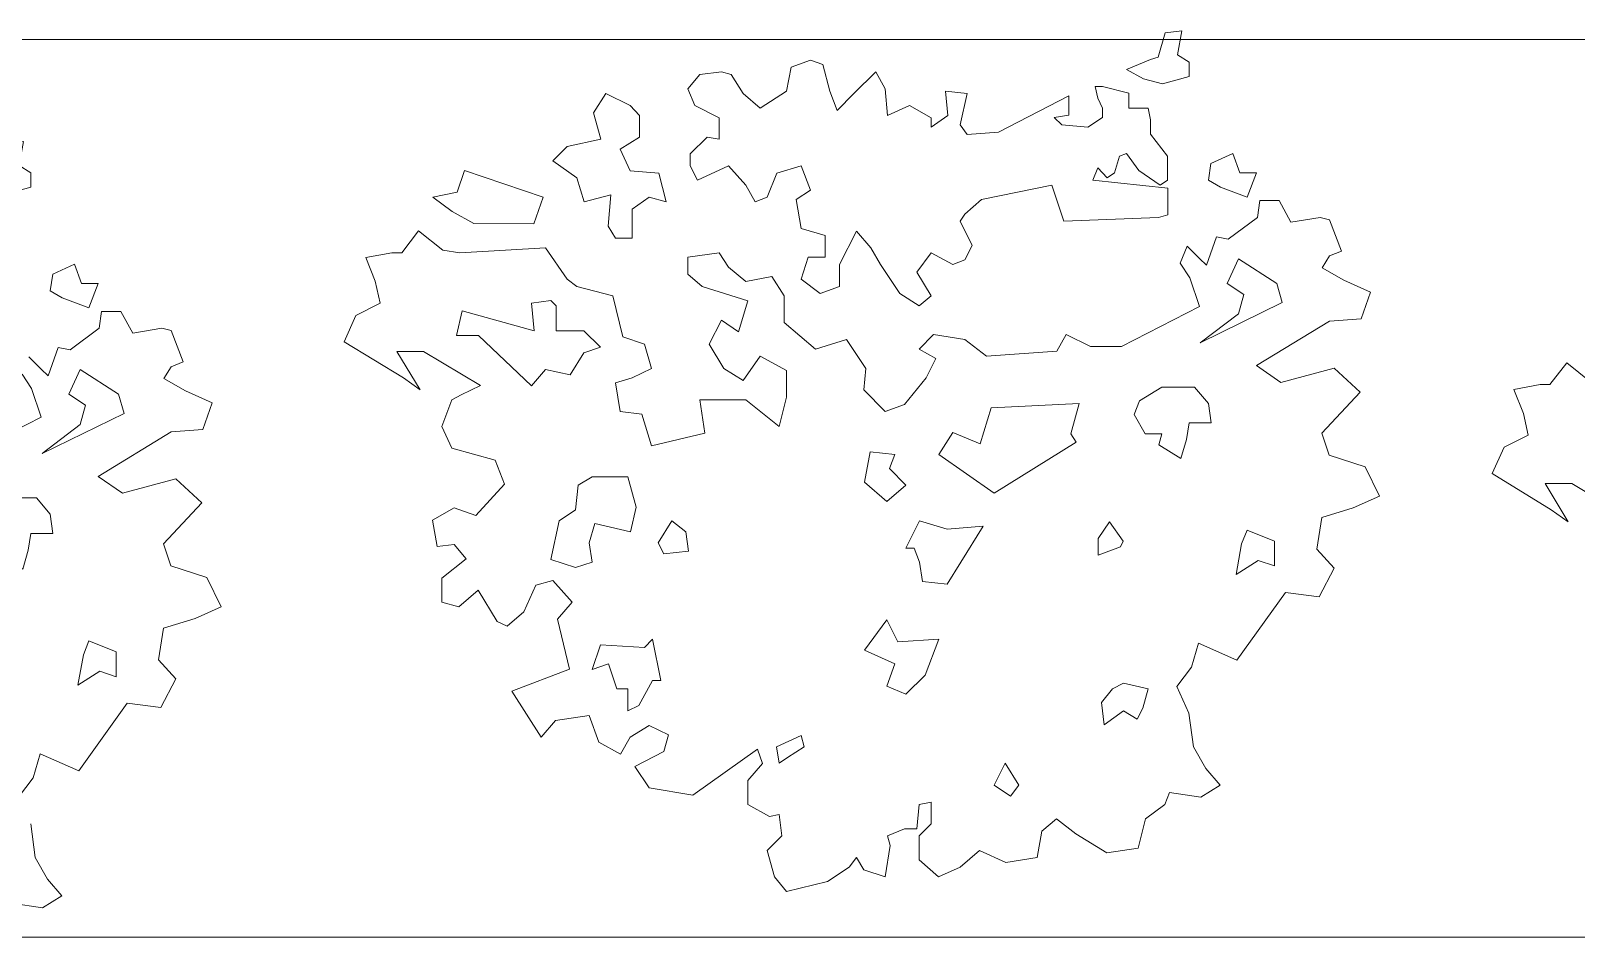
# Model space of a CAD drawing. Header units: millimetres. Extents: x 3079 to 579737, y 1565 to 1161826.
# Drawn here: x 156652 to 157684, y 1088009 to 1088615 of the extents above; entities that cross this region are included whole.
import ezdxf

# ---------------------------------------------------------------- set-up
doc = ezdxf.new("R2010")
doc.units = ezdxf.units.MM
doc.layers.add('partition', color=253, linetype='Continuous', lineweight=5)
doc.layers.add('TREES', color=72, linetype='Continuous', lineweight=5, transparency=0.05)

msp = doc.modelspace()

# ---------------------------------------------------------------- linework, layer by layer
at = {"layer": 'partition'}
for p, q in [((160718, 1088609.2), (154044.9, 1088609.2)), ((160718, 1088009.2), (154644.9, 1088009.2))]:
    msp.add_line(p, q, dxfattribs=at)
at = {"layer": 'TREES'}
for p, q in [((157156.7, 1088574.6), (157159.8, 1088590.8)), ((157159.8, 1088590.8), (157172.6, 1088595.5)), ((157172.6, 1088595.5), (157180.9, 1088592.5)), ((157180.9, 1088592.5), (157185.5, 1088574.6)), ((157090.7, 1088576.3), (157098.6, 1088585.9)), ((157098.6, 1088585.9), (157113.2, 1088587.5)), ((157113.2, 1088587.5), (157119.5, 1088585.9)), ((157119.5, 1088585.9), (157127.7, 1088573)), ((157201.7, 1088573), (157216.2, 1088587.5)), ((157216.2, 1088587.5), (157222.5, 1088576.3)), ((157095.4, 1088565), (157090.7, 1088576.3)), ((157127.7, 1088573), (157138.9, 1088563.4)), ((157138.9, 1088563.4), (157156.7, 1088574.6)), ((157185.5, 1088574.6), (157190.5, 1088561.8)), ((157190.5, 1088561.8), (157201.7, 1088573)), ((157222.5, 1088576.3), (157224.2, 1088558.5)), ((157262.8, 1088574.6), (157277.3, 1088573)), ((157264.5, 1088558.5), (157262.8, 1088574.6)), ((157277.3, 1088573), (157272.7, 1088552.2)), ((157298.4, 1088547.2), (157345.2, 1088571.6)), ((157345.2, 1088571.6), (157345.2, 1088558.7)), ((157364.7, 1088570), (157363, 1088577.9)), ((157363, 1088577.9), (157367.7, 1088577.9)), ((157367.7, 1088563.4), (157364.7, 1088570)), ((157367.7, 1088577.9), (157385.5, 1088573.3)), ((157385.5, 1088573.3), (157385.5, 1088563.4)), ((157111.5, 1088556.8), (157095.4, 1088565)), ((157224.2, 1088558.5), (157238.7, 1088565)), ((157238.7, 1088565), (157253.2, 1088556.8)), ((157253.2, 1088550.5), (157264.5, 1088558.5)), ((157345.2, 1088558.7), (157335.6, 1088557.1)), ((157367.7, 1088557.1), (157367.7, 1088563.4)), ((157385.5, 1088563.4), (157398.4, 1088563.4)), ((157398.4, 1088563.4), (157400, 1088555.5)), ((157111.5, 1088542.6), (157111.5, 1088556.8)), ((157253.2, 1088556.8), (157253.2, 1088550.5)), ((157272.7, 1088552.2), (157277.3, 1088545.6)), ((157335.6, 1088557.1), (157340.6, 1088552.2)), ((157340.6, 1088552.2), (157358.1, 1088550.5)), ((157358.1, 1088550.5), (157367.7, 1088557.1)), ((157400, 1088555.5), (157400, 1088545.9)), ((157092.1, 1088532.7), (157103.6, 1088543.9)), ((157103.6, 1088543.9), (157111.5, 1088542.6)), ((157277.3, 1088545.6), (157298.4, 1088547.2)), ((157400, 1088545.9), (157411.3, 1088531.3)), ((157092.1, 1088524.7), (157092.1, 1088532.7)), ((157379.2, 1088531.3), (157375.9, 1088520.1)), ((157383.9, 1088533), (157379.2, 1088531.3)), ((157392.1, 1088521.7), (157383.9, 1088533)), ((157411.3, 1088531.3), (157411.3, 1088515.1)), ((157097, 1088515.1), (157092.1, 1088524.7)), ((157117.8, 1088524.7), (157097, 1088515.1)), ((157129.3, 1088511.8), (157117.8, 1088524.7)), ((157150.2, 1088519.8), (157143.6, 1088503.9)), ((157166.3, 1088524.7), (157150.2, 1088519.8)), ((157172.6, 1088508.6), (157166.3, 1088524.7)), ((157364.7, 1088523.4), (157361.4, 1088515.1)), ((157371, 1088516.8), (157364.7, 1088523.4)), ((157375.9, 1088520.1), (157371, 1088516.8)), ((157406.3, 1088511.9), (157392.1, 1088521.7)), ((157135.6, 1088500.6), (157129.3, 1088511.8)), ((157163.1, 1088502.3), (157172.6, 1088508.6)), ((157334, 1088511.9), (157286.9, 1088502.3)), ((157341.9, 1088487.7), (157334, 1088511.9)), ((157361.4, 1088515.1), (157411.5, 1088509.8)), ((157411.3, 1088515.1), (157406.3, 1088511.9)), ((157411.5, 1088509.8), (157411.5, 1088491.9)), ((157143.6, 1088503.9), (157135.6, 1088500.6)), ((157166.3, 1088482.8), (157163.1, 1088502.3)), ((157286.9, 1088502.3), (157275.7, 1088492.4)), ((157471.3, 1088490.3), (157472.9, 1088501.5)), ((157472.9, 1088501.5), (157485.8, 1088501.5)), ((157485.8, 1088501.5), (157493.8, 1088487)), ((157275.7, 1088492.4), (157272.7, 1088487.7)), ((157272.7, 1088487.7), (157280.6, 1088471.5)), ((157405.2, 1088490.3), (157341.9, 1088487.7)), ((157411.5, 1088491.9), (157405.2, 1088490.3)), ((157451.8, 1088475.8), (157471.3, 1088490.3)), ((157493.8, 1088487), (157513.2, 1088490.3)), ((157513.2, 1088490.3), (157519.5, 1088488.7)), ((157519.5, 1088488.7), (157527.5, 1088467.8)), ((156899.5, 1088466.7), (156910.7, 1088481.3)), ((156910.7, 1088481.3), (156926.9, 1088468.4)), ((157182.5, 1088478.1), (157166.3, 1088482.8)), ((157182.5, 1088463.6), (157182.5, 1088478.1)), ((157203.3, 1088481.1), (157192.1, 1088458.7)), ((157212.9, 1088469.9), (157203.3, 1088481.1)), ((157437.3, 1088458.3), (157443.9, 1088477.4)), ((157443.9, 1088477.4), (157451.8, 1088475.8)), ((156875.4, 1088463.5), (156892.9, 1088466.7)), ((156892.9, 1088466.7), (156899.5, 1088466.7)), ((156926.9, 1088468.4), (156938.2, 1088466.7)), ((156938.2, 1088466.7), (156995.6, 1088469.9)), ((156995.6, 1088469.9), (157010.1, 1088449.1)), ((157090.7, 1088463.6), (157111.5, 1088466.6)), ((157111.5, 1088466.6), (157117.8, 1088457)), ((157219.5, 1088458.7), (157212.9, 1088469.9)), ((157253.2, 1088466.6), (157243.6, 1088453.7)), ((157267.8, 1088458.7), (157253.2, 1088466.6)), ((157280.6, 1088471.5), (157275.7, 1088461.9)), ((157419.8, 1088459.6), (157424.4, 1088471.1)), ((157424.4, 1088471.1), (157432.6, 1088462.9)), ((157527.5, 1088467.8), (157519.5, 1088464.5)), ((156881.7, 1088447.6), (156875.4, 1088463.5)), ((157090.7, 1088452.3), (157090.7, 1088463.6)), ((157117.8, 1088457), (157129.3, 1088447.4)), ((157166.3, 1088449.1), (157171, 1088463.6)), ((157171, 1088463.6), (157182.5, 1088463.6)), ((157192.1, 1088458.7), (157192.1, 1088444.1)), ((157232.4, 1088439.5), (157219.5, 1088458.7)), ((157275.7, 1088461.9), (157267.8, 1088458.7)), ((157426.1, 1088450), (157419.8, 1088459.6)), ((157432.6, 1088462.9), (157437.3, 1088458.3)), ((157519.5, 1088464.5), (157514.6, 1088456.6)), ((157514.6, 1088456.6), (157529.1, 1088448.3)), ((156885, 1088433), (156881.7, 1088447.6)), ((157010.1, 1088449.1), (157016.4, 1088444.1)), ((157100.3, 1088444.1), (157090.7, 1088452.3)), ((157129.3, 1088447.4), (157146.9, 1088450.7)), ((157146.9, 1088450.7), (157155.1, 1088437.8)), ((157179.2, 1088439.5), (157166.3, 1088449.1)), ((157243.6, 1088453.7), (157253.2, 1088437.8)), ((157432.6, 1088430.8), (157426.1, 1088450)), ((157529.1, 1088448.3), (157546.9, 1088440.4)), ((157016.4, 1088444.1), (157040.5, 1088437.8)), ((157040.5, 1088437.8), (157047.1, 1088410.4)), ((157130.7, 1088434.5), (157100.3, 1088444.1)), ((157124.4, 1088413.7), (157130.7, 1088434.5)), ((157155.1, 1088437.8), (157155.1, 1088420)), ((157192.1, 1088444.1), (157179.2, 1088439.5)), ((157245.3, 1088431.2), (157232.4, 1088439.5)), ((157253.2, 1088437.8), (157245.3, 1088431.2)), ((157546.9, 1088440.4), (157540.6, 1088422.6)), ((156697.1, 1088416.3), (156698.8, 1088427.5)), ((156698.8, 1088427.5), (156711.6, 1088427.5)), ((156711.6, 1088427.5), (156719.6, 1088413)), ((156860.9, 1088407.2), (156868.8, 1088424.8)), ((156868.8, 1088424.8), (156885, 1088433)), ((157380.6, 1088404.1), (157432.6, 1088430.8)), ((156677.7, 1088401.8), (156697.1, 1088416.3)), ((156719.6, 1088413), (156739.1, 1088416.3)), ((156739.1, 1088416.3), (156745.4, 1088414.7)), ((156745.4, 1088414.7), (156753.3, 1088393.8)), ((157104.9, 1088405.5), (157113.2, 1088421.6)), ((157113.2, 1088421.6), (157124.4, 1088413.7)), ((157155.1, 1088420), (157175.9, 1088402.2)), ((157519.5, 1088420.9), (157470.8, 1088391.2)), ((157540.6, 1088422.6), (157519.5, 1088420.9)), ((156663.1, 1088384.3), (156669.7, 1088403.4)), ((156669.7, 1088403.4), (156677.7, 1088401.8)), ((156900.5, 1088383), (156860.9, 1088407.2)), ((157047.1, 1088410.4), (157061.6, 1088405.5)), ((157061.6, 1088405.5), (157066.3, 1088389.3)), ((157114.8, 1088389.3), (157104.9, 1088405.5)), ((157175.9, 1088402.2), (157196.8, 1088408.7)), ((157196.8, 1088408.7), (157209.6, 1088389.3)), ((157245.3, 1088402.2), (157254.9, 1088412)), ((157254.9, 1088412), (157275.7, 1088408.7)), ((157275.7, 1088408.7), (157290.2, 1088397.5)), ((157337.3, 1088400.8), (157343.6, 1088412)), ((157343.6, 1088412), (157359.7, 1088404.1)), ((157359.7, 1088404.1), (157380.6, 1088404.1)), ((156650.2, 1088397.1), (156658.5, 1088388.9)), ((156753.3, 1088393.8), (156745.4, 1088390.5)), ((156896.2, 1088400.7), (156911.7, 1088375)), ((156914, 1088400.7), (156896.2, 1088400.7)), ((156952, 1088378), (156914, 1088400.7)), ((157138.9, 1088397.5), (157127.7, 1088381.3)), ((157156.7, 1088387.9), (157138.9, 1088397.5)), ((157256.5, 1088395.9), (157245.3, 1088402.2)), ((157249.9, 1088383), (157256.5, 1088395.9)), ((157290.2, 1088397.5), (157337.3, 1088400.8)), ((157666.9, 1088378.5), (157678.1, 1088393.1)), ((157678.1, 1088393.1), (157694.3, 1088380.2)), ((156651.9, 1088376), (156645.6, 1088385.6)), ((156658.5, 1088388.9), (156663.1, 1088384.3)), ((156745.4, 1088390.5), (156740.4, 1088382.6)), ((156740.4, 1088382.6), (156754.9, 1088374.3)), ((156911.7, 1088375), (156900.5, 1088383)), ((157053.4, 1088383), (157042.2, 1088379.7)), ((157066.3, 1088389.3), (157053.4, 1088383)), ((157127.7, 1088381.3), (157114.8, 1088389.3)), ((157156.7, 1088370.1), (157156.7, 1088387.9)), ((157209.6, 1088389.3), (157208.3, 1088375)), ((157235.4, 1088365.2), (157249.9, 1088383)), ((157470.8, 1088391.2), (157486.9, 1088380)), ((157486.9, 1088380), (157522.6, 1088389.6)), ((157522.6, 1088389.6), (157540.1, 1088373.4)), ((156658.5, 1088356.8), (156651.9, 1088376)), ((156754.9, 1088374.3), (156772.8, 1088366.4)), ((156939.1, 1088371.7), (156952, 1088378)), ((157042.2, 1088379.7), (157045.5, 1088360.5)), ((157208.3, 1088375), (157222.5, 1088360.5)), ((157540.1, 1088373.4), (157514.3, 1088346)), ((157642.8, 1088375.2), (157660.3, 1088378.5)), ((157649.1, 1088359.3), (157642.8, 1088375.2)), ((157660.3, 1088378.5), (157666.9, 1088378.5)), ((156772.8, 1088366.4), (156766.5, 1088348.6)), ((156926.2, 1088350.6), (156932.8, 1088368.4)), ((156932.8, 1088368.4), (156939.1, 1088371.7)), ((157098.6, 1088368.4), (157129.3, 1088368.4)), ((157101.9, 1088346), (157098.6, 1088368.4)), ((157129.3, 1088368.4), (157151.8, 1088350.6)), ((157151.8, 1088350.6), (157156.7, 1088370.1)), ((157222.5, 1088360.5), (157235.4, 1088365.2)), ((156606.4, 1088330.1), (156658.5, 1088356.8)), ((157045.5, 1088360.5), (157060, 1088358.8)), ((157060, 1088358.8), (157066.3, 1088337.7)), ((157652.4, 1088344.8), (157649.1, 1088359.3)), ((156745.4, 1088346.9), (156696.6, 1088317.2)), ((156766.5, 1088348.6), (156745.4, 1088346.9)), ((156932.8, 1088336.1), (156926.2, 1088350.6)), ((157066.3, 1088337.7), (157101.9, 1088346)), ((157514.3, 1088346), (157519.3, 1088331.4)), ((157636.2, 1088336.6), (157652.4, 1088344.8)), ((156961.9, 1088328.1), (156932.8, 1088336.1)), ((157519.3, 1088331.4), (157543.4, 1088323.5)), ((157628.2, 1088319), (157636.2, 1088336.6)), ((156968.2, 1088312), (156961.9, 1088328.1)), ((157543.4, 1088323.5), (157553, 1088304)), ((156696.6, 1088317.2), (156712.7, 1088306)), ((156712.7, 1088306), (156748.4, 1088315.6)), ((156748.4, 1088315.6), (156765.9, 1088299.4)), ((156949, 1088291.1), (156968.2, 1088312)), ((157667.8, 1088294.8), (157628.2, 1088319)), ((157663.6, 1088312.5), (157679.1, 1088286.8)), ((157681.4, 1088312.5), (157663.6, 1088312.5)), ((157719.4, 1088289.8), (157681.4, 1088312.5)), ((157553, 1088304), (157535.4, 1088296.1)), ((156765.9, 1088299.4), (156740.2, 1088272)), ((156919.9, 1088287.8), (156934.5, 1088296.1)), ((156934.5, 1088296.1), (156949, 1088291.1)), ((157514.3, 1088289.8), (157511, 1088268.6)), ((157535.4, 1088296.1), (157514.3, 1088289.8)), ((157679.1, 1088286.8), (157667.8, 1088294.8)), ((156923.2, 1088270.3), (156919.9, 1088287.8)), ((156740.2, 1088272), (156745.1, 1088257.4)), ((156934.5, 1088271.7), (156923.2, 1088270.3)), ((156942.4, 1088262.1), (156934.5, 1088271.7)), ((156926.2, 1088249.2), (156942.4, 1088262.1)), ((157511, 1088268.6), (157522.6, 1088255.8)), ((156745.1, 1088257.4), (156769.2, 1088249.5)), ((156769.2, 1088249.5), (156778.8, 1088230)), ((156926.2, 1088233), (156926.2, 1088249.2)), ((157522.6, 1088255.8), (157512.7, 1088236.6)), ((156950.4, 1088241.2), (156937.5, 1088230)), ((156963.2, 1088220.1), (156950.4, 1088241.2)), ((156989, 1088244.5), (156981.1, 1088226.7)), ((157000.5, 1088247.5), (156989, 1088244.5)), ((157013.4, 1088233), (157000.5, 1088247.5)), ((157490.2, 1088239.6), (157457.7, 1088194.3)), ((157512.7, 1088236.6), (157490.2, 1088239.6)), ((156778.8, 1088230), (156761.3, 1088222.1)), ((156937.5, 1088230), (156926.2, 1088233)), ((157003.5, 1088221.7), (157013.4, 1088233)), ((156761.3, 1088222.1), (156740.2, 1088215.8)), ((156969.8, 1088217.1), (156963.2, 1088220.1)), ((156981.1, 1088226.7), (156969.8, 1088217.1)), ((157011.5, 1088188.3), (157003.5, 1088221.7)), ((156740.2, 1088215.8), (156736.9, 1088194.6)), ((157431.9, 1088205.8), (157427.3, 1088189.7)), ((157457.7, 1088194.3), (157431.9, 1088205.8)), ((156736.9, 1088194.6), (156748.4, 1088181.8)), ((156973.1, 1088173.5), (157011.5, 1088188.3)), ((157427.3, 1088189.7), (157417.4, 1088176.8)), ((156748.4, 1088181.8), (156738.5, 1088162.6)), ((157417.4, 1088176.8), (157425.6, 1088159)), ((156992.6, 1088142.8), (156973.1, 1088173.5)), ((156716, 1088165.6), (156683.5, 1088120.3)), ((156738.5, 1088162.6), (156716, 1088165.6)), ((157024.6, 1088157.3), (157002.2, 1088154)), ((157031.2, 1088139.5), (157024.6, 1088157.3)), ((157425.6, 1088159), (157428.6, 1088136.5)), ((157002.2, 1088154), (156992.6, 1088142.8)), ((157064.9, 1088150.7), (157052, 1088142.8)), ((157077.8, 1088144.4), (157064.9, 1088150.7)), ((157045.7, 1088131.5), (157031.2, 1088139.5)), ((157052, 1088142.8), (157045.7, 1088131.5)), ((157074.5, 1088133.2), (157077.8, 1088144.4)), ((157137.3, 1088134.8), (157094, 1088104.1)), ((157140.6, 1088125.2), (157137.3, 1088134.8)), ((157428.6, 1088136.5), (157436.9, 1088121.9)), ((156657.8, 1088131.8), (156653.1, 1088115.7)), ((156683.5, 1088120.3), (156657.8, 1088131.8)), ((157055.3, 1088123.3), (157074.5, 1088133.2)), ((157130.7, 1088114), (157140.6, 1088125.2)), ((156653.1, 1088115.7), (156643.2, 1088102.8)), ((157064.9, 1088109.1), (157055.3, 1088123.3)), ((157130.7, 1088097.8), (157130.7, 1088114)), ((157436.9, 1088121.9), (157446.5, 1088110.7)), ((157094, 1088104.1), (157064.9, 1088109.1)), ((157412.7, 1088105.8), (157409.5, 1088097.8)), ((157433.6, 1088102.7), (157412.7, 1088105.8)), ((157446.5, 1088110.7), (157433.6, 1088102.7)), ((157145.2, 1088089.9), (157130.7, 1088097.8)), ((157245.3, 1088097.8), (157243.6, 1088081.6)), ((157253.2, 1088099.5), (157245.3, 1088097.8)), ((157253.2, 1088084.9), (157253.2, 1088099.5)), ((157409.5, 1088097.8), (157396.6, 1088088.2)), ((156651.4, 1088085), (156654.5, 1088062.5)), ((157151.8, 1088091.2), (157145.2, 1088089.9)), ((157153.5, 1088077), (157151.8, 1088091.2)), ((157245.3, 1088077), (157253.2, 1088084.9)), ((157337.1, 1088088.2), (157327.2, 1088080)), ((157350, 1088078.3), (157337.1, 1088088.2)), ((157396.6, 1088088.2), (157391.6, 1088068.7)), ((157143.6, 1088067.1), (157153.5, 1088077)), ((157235.4, 1088081.6), (157224.2, 1088077)), ((157224.2, 1088077), (157225.8, 1088070.4)), ((157243.6, 1088081.6), (157235.4, 1088081.6)), ((157245.3, 1088060.8), (157245.3, 1088077)), ((157327.2, 1088080), (157324.2, 1088062.4)), ((157370.8, 1088065.5), (157350, 1088078.3)), ((156654.5, 1088062.5), (156662.7, 1088047.9)), ((157148.5, 1088049.6), (157143.6, 1088067.1)), ((157203.3, 1088062.4), (157198.4, 1088055.9)), ((157208.3, 1088054.2), (157203.3, 1088062.4)), ((157225.8, 1088070.4), (157222.5, 1088049.6)), ((157285.6, 1088067.1), (157272.7, 1088055.9)), ((157303.1, 1088059.1), (157285.6, 1088067.1)), ((157324.2, 1088062.4), (157303.1, 1088059.1)), ((157391.6, 1088068.7), (157370.8, 1088065.5)), ((157198.4, 1088055.9), (157183.9, 1088046.3)), ((157222.5, 1088049.6), (157208.3, 1088054.2)), ((157258.2, 1088049.6), (157245.3, 1088060.8)), ((157272.7, 1088055.9), (157258.2, 1088049.6)), ((156662.7, 1088047.9), (156672.3, 1088036.7)), ((157156.7, 1088039.7), (157148.5, 1088049.6)), ((157183.9, 1088046.3), (157156.7, 1088039.7)), ((156659.4, 1088028.7), (156638.6, 1088031.8)), ((156672.3, 1088036.7), (156659.4, 1088028.7))]:
    msp.add_line(p, q, dxfattribs=at)
for points in [[(157395.1, 1088582.9), (157408, 1088579.6), (157425.8, 1088584.5), (157425.8, 1088594.1), (157417.9, 1088599), (157420.9, 1088615), (157409.6, 1088613.6), (157405, 1088597.4), (157400, 1088595.8), (157383.9, 1088589.2)], [(157037.5, 1088484.4), (157042.2, 1088476.5), (157053.4, 1088476.5), (157053.4, 1088495.7), (157064.9, 1088503.9), (157076.2, 1088500.6), (157071.2, 1088519.8), (157052, 1088521.4), (157045.5, 1088536), (157058.3, 1088543.9), (157058.3, 1088558.5), (157052, 1088565), (157035.9, 1088573), (157027.7, 1088560.1), (157032.6, 1088542.6), (157010.1, 1088537.6), (157000.5, 1088528), (157016.4, 1088516.8), (157021.3, 1088500.6), (157039.2, 1088505.3)], [(156620.9, 1088508.9), (156633.8, 1088505.6), (156651.6, 1088510.5), (156651.6, 1088520.1), (156643.7, 1088525), (156646.7, 1088541), (156635.5, 1088539.6), (156630.8, 1088523.4), (156625.9, 1088521.8), (156609.7, 1088515.2)], [(157446.6, 1088510.5), (157464.4, 1088503.9), (157470.8, 1088520.1), (157459.5, 1088520.1), (157454.9, 1088533), (157440.3, 1088526.4), (157438.7, 1088515.1)], [(156947.7, 1088486.2), (156987.6, 1088486.1), (156993.9, 1088503.9), (156941.4, 1088521.6), (156936.5, 1088507.1), (156920.3, 1088503.8), (156933.2, 1088494.2)], [(156672.5, 1088436.5), (156690.3, 1088429.9), (156696.6, 1088446.1), (156685.3, 1088446.1), (156680.7, 1088459), (156666.2, 1088452.4), (156664.5, 1088441.1)], [(157484.3, 1088446.2), (157488, 1088433.3), (157433.1, 1088406.4), (157458.6, 1088425.9), (157462.3, 1088438.8), (157451.2, 1088446.2), (157458.6, 1088462.7)], [(157021.1, 1088399.8), (157011.9, 1088385.1), (156995.4, 1088388.7), (156986.2, 1088377.7), (156950.8, 1088411.4), (156936.1, 1088411.4), (156939.8, 1088427.9), (156988, 1088414.5), (156986.2, 1088432.9), (156999, 1088434.8), (157002.7, 1088431.1), (157002.7, 1088414.5), (157021.1, 1088414.5), (157032.2, 1088403.5)], [(156710.2, 1088372.2), (156713.8, 1088359.3), (156659, 1088332.4), (156684.4, 1088351.9), (156688.1, 1088364.8), (156677, 1088372.2), (156684.4, 1088388.7)], [(157407.4, 1088345.6), (157396.3, 1088345.6), (157389, 1088358.5), (157392.6, 1088367.7), (157407.4, 1088376.9), (157429.4, 1088376.9), (157438.7, 1088365.9), (157440.5, 1088353), (157425.8, 1088353), (157423.9, 1088341.9), (157420.2, 1088329.1), (157405.5, 1088338.3)], [(157267.7, 1088346.4), (157258.5, 1088331.7), (157295.3, 1088305.9), (157350.3, 1088340.1), (157346.6, 1088345.6), (157352.2, 1088365.9), (157293.5, 1088363), (157286.1, 1088339)], [(157212.5, 1088333.5), (157208.8, 1088313.3), (157223.6, 1088300.4), (157236.4, 1088311.4), (157225.4, 1088322.5), (157229.1, 1088331.7)], [(157056.1, 1088296.7), (157052.4, 1088280.1), (157028.5, 1088285.6), (157024.8, 1088272.8), (157026.6, 1088259.9), (157015.6, 1088256.2), (156999, 1088261.7), (157004.6, 1088287.5), (157015.6, 1088294.8), (157017.4, 1088311.4), (157026.6, 1088316.9), (157050.6, 1088316.9)], [(156633.2, 1088271.6), (156622.1, 1088271.6), (156614.8, 1088284.5), (156618.5, 1088293.7), (156633.2, 1088302.9), (156655.3, 1088302.9), (156664.5, 1088291.9), (156666.3, 1088279), (156651.6, 1088279), (156649.8, 1088267.9), (156646.1, 1088255.1), (156631.3, 1088264.3)], [(157089.2, 1088280.1), (157091.1, 1088267.2), (157074.5, 1088265.4), (157070.8, 1088272.8), (157080, 1088287.5)], [(157273.2, 1088259.9), (157264, 1088245.1), (157247.5, 1088247), (157245.6, 1088259.9), (157242, 1088269.1), (157236.4, 1088269.1), (157245.6, 1088287.5), (157264, 1088282), (157288, 1088283.8)], [(157379.8, 1088270.1), (157381.6, 1088273.8), (157372.4, 1088286.7), (157365, 1088275.7), (157365, 1088264.6)], [(157482.8, 1088273.8), (157482.8, 1088257.3), (157471.8, 1088260.9), (157457.1, 1088251.7), (157460.7, 1088272), (157464.4, 1088281.2)], [(157249.3, 1088184.4), (157236.4, 1088171.5), (157223.6, 1088177), (157229.1, 1088191.8), (157208.8, 1088201), (157223.6, 1088221.2), (157230.9, 1088206.5), (157258.5, 1088208.3)], [(156708.6, 1088199.8), (156708.6, 1088183.2), (156697.6, 1088186.9), (156682.9, 1088177.7), (156686.6, 1088198), (156690.2, 1088207.2)], [(157057.9, 1088164.1), (157050.6, 1088160.5), (157050.6, 1088175.2), (157043.2, 1088175.2), (157037.7, 1088191.8), (157026.6, 1088188.1), (157032.2, 1088204.6), (157061.6, 1088202.8), (157067.1, 1088208.3), (157072.6, 1088180.7), (157067.1, 1088180.7)], [(157367.1, 1088166), (157368.9, 1088151.2), (157381.8, 1088160.5), (157391, 1088154.9), (157394.7, 1088162.3), (157398.4, 1088175.2), (157381.8, 1088178.9), (157374.5, 1088175.2)], [(157157.3, 1088129.2), (157151.8, 1088125.5), (157149.9, 1088136.5), (157166.5, 1088143.9), (157168.3, 1088136.5)], [(157295.3, 1088110.7), (157306.4, 1088103.4), (157311.9, 1088110.7), (157302.7, 1088125.5)]]:
    msp.add_lwpolyline(points, close=True, dxfattribs=at)

doc.saveas('drawing.dxf')
